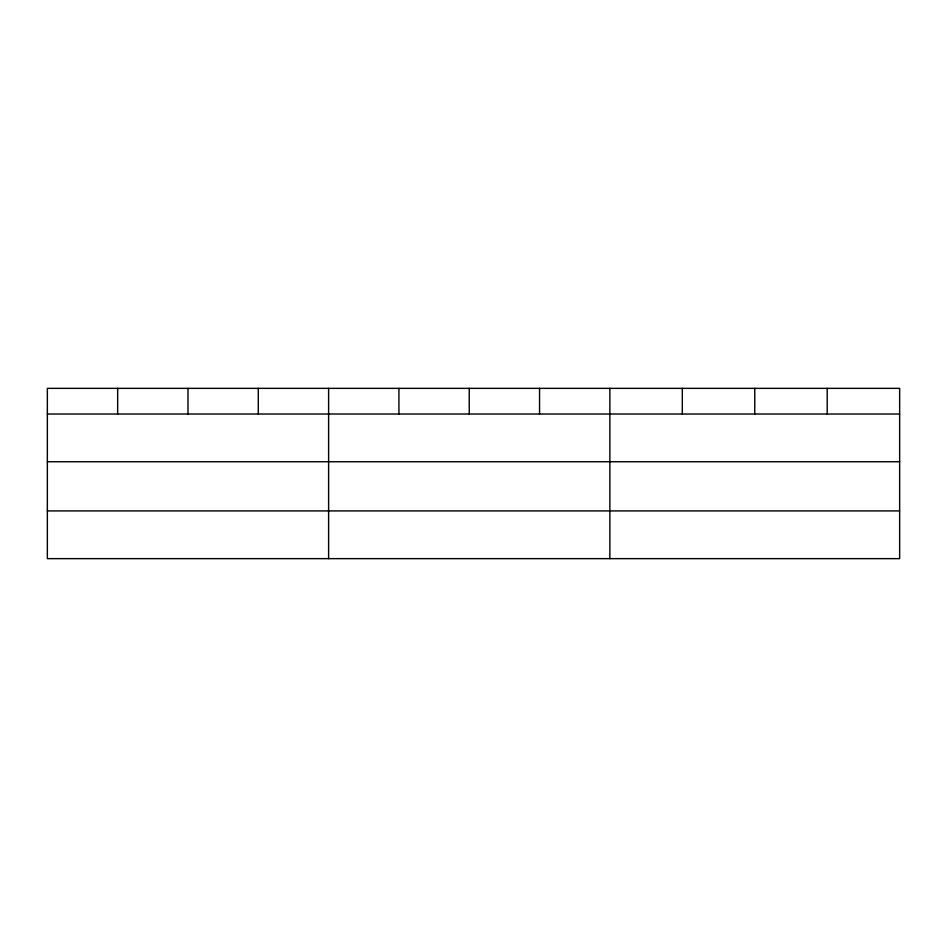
<?xml version="1.0" encoding="UTF-8"?>
<svg xmlns="http://www.w3.org/2000/svg" width="947" height="947" viewBox="0 0 947 947"><rect width="100%" height="100%" fill="white"/><g stroke="black" fill="none" stroke-linecap="round" stroke-linejoin="round"><path stroke-width="1.42" d="M899.65 461.745L899.65 388.353L47.35 388.353L47.35 558.647L899.65 558.647L899.65 461.745L47.35 461.745M47.35 414.017L899.65 414.017M47.35 510.918L899.65 510.918M827.205 388.353L827.205 414.017M754.759 388.353L754.759 414.017M682.313 388.353L682.313 414.017M609.868 388.353L609.868 558.647M539.553 388.353L539.553 414.017M469.238 388.353L469.238 414.017M398.924 388.353L398.924 414.017M328.609 388.353L328.609 558.647M258.294 388.353L258.294 414.017M187.98 388.353L187.98 414.017M117.665 388.353L117.665 414.017"/></g></svg>
